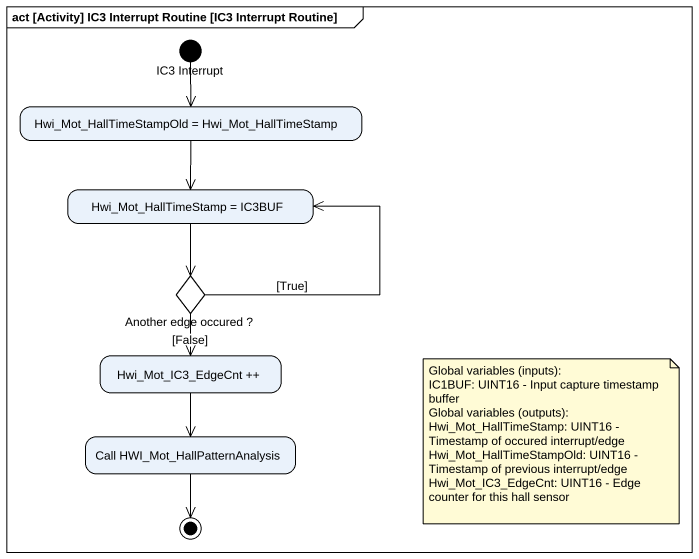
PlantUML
@startuml
mainframe act [Activity] IC3 Interrupt Routine [IC3 Interrupt Routine]
hide empty description
state "IC3 Interrupt" as IC3_Interrupt <<start>>
state "Hwi_Mot_HallTimeStampOld = Hwi_Mot_HallTimeStamp" as Hwi_Mot_HallTimeStampOld
state "Hwi_Mot_HallTimeStamp = IC3BUF" as Hwi_Mot_HallTimeStamp_IC3BUF
state "Another edge occured ?" as Another_edge_occured <<choice>>
state "Hwi_Mot_IC3_EdgeCnt ++" as Hwi_Mot_IC3_EdgeCnt
state "Call HWI_Mot_HallPatternAnalysis" as Call_HWI_Mot
IC3_Interrupt --> Hwi_Mot_HallTimeStampOld
Hwi_Mot_HallTimeStampOld --> Hwi_Mot_HallTimeStamp_IC3BUF
Hwi_Mot_HallTimeStamp_IC3BUF --> Another_edge_occured
Another_edge_occured -up-> Hwi_Mot_HallTimeStamp_IC3BUF : [True]
Another_edge_occured --> Hwi_Mot_IC3_EdgeCnt : [False]
Hwi_Mot_IC3_EdgeCnt --> Call_HWI_Mot
Call_HWI_Mot --> [*]
note as N1
  Global variables (inputs):
  IC1BUF: UINT16 - Input capture timestamp buffer
  Global variables (outputs):
  Hwi_Mot_HallTimeStamp: UINT16 - Timestamp of occured interrupt/edge
  Hwi_Mot_HallTimeStampOld: UINT16 - Timestamp of previous interrupt/edge
  Hwi_Mot_IC3_EdgeCnt: UINT16 - Edge counter for this hall sensor
end note
@enduml
